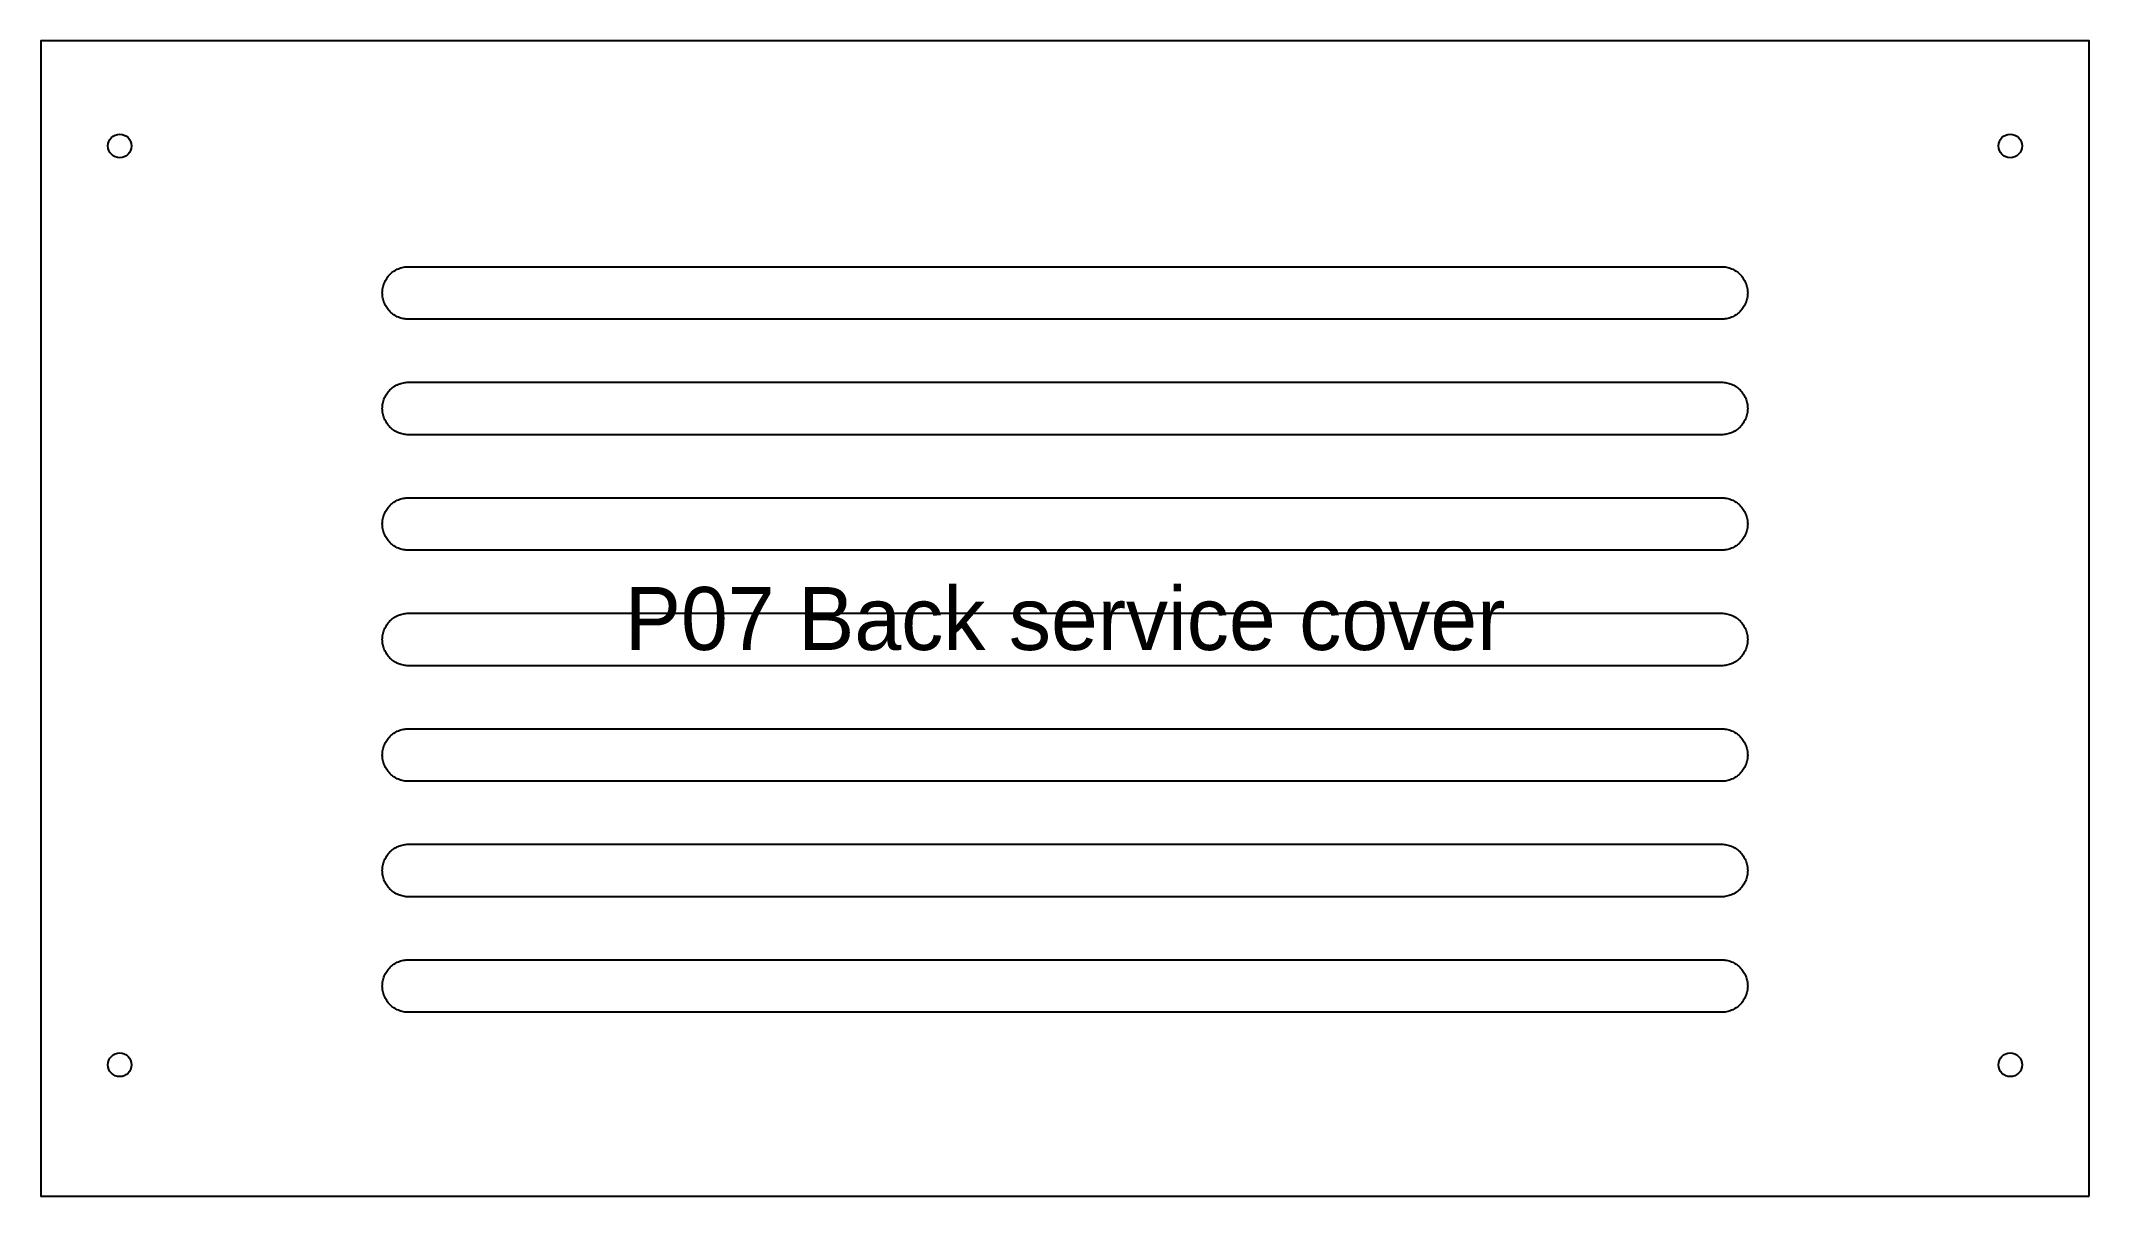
# Model space of a CAD drawing. Header units: millimetres. Extents: x 0 to 390, y 0 to 220.
import ezdxf
from ezdxf.enums import TextEntityAlignment as Align

# ---------------------------------------------------------------- set-up
doc = ezdxf.new("R2010")
doc.units = ezdxf.units.MM
for name, color, linetype in [('CUT_INSIDE', 5, 'Continuous'), ('CUT_OUTSIDE', 1, 'Continuous'), ('DRILL', 3, 'Continuous'), ('NOTES', 7, 'Continuous')]:
    doc.layers.add(name, color=color, linetype=linetype)

msp = doc.modelspace()

# ---------------------------------------------------------------- linework, layer by layer
at = {"layer": 'CUT_INSIDE'}
for points in [[(70, 167), (69.75, 167.01), (69.51, 167.02), (69.27, 167.05), (69.02, 167.1), (68.79, 167.15), (68.55, 167.22), (68.32, 167.29), (68.09, 167.38), (67.86, 167.48), (67.64, 167.59), (67.43, 167.71), (67.22, 167.84), (67.02, 167.98), (66.83, 168.13), (66.64, 168.3), (66.46, 168.46), (66.3, 168.64), (66.13, 168.83), (65.98, 169.02), (65.84, 169.22), (65.71, 169.43), (65.59, 169.64), (65.48, 169.86), (65.38, 170.09), (65.29, 170.32), (65.22, 170.55), (65.15, 170.79), (65.1, 171.02), (65.05, 171.27), (65.02, 171.51), (65.01, 171.75), (65, 172), (65.01, 172.25), (65.02, 172.49), (65.05, 172.73), (65.1, 172.98), (65.15, 173.21), (65.22, 173.45), (65.29, 173.68), (65.38, 173.91), (65.48, 174.14), (65.59, 174.36), (65.71, 174.57), (65.84, 174.78), (65.98, 174.98), (66.13, 175.17), (66.3, 175.36), (66.46, 175.54), (66.64, 175.7), (66.83, 175.87), (67.02, 176.02), (67.22, 176.16), (67.43, 176.29), (67.64, 176.41), (67.86, 176.52), (68.09, 176.62), (68.32, 176.71), (68.55, 176.78), (68.79, 176.85), (69.02, 176.9), (69.27, 176.95), (69.51, 176.98), (69.75, 176.99), (70, 177), (320, 177), (320.25, 176.99), (320.49, 176.98), (320.73, 176.95), (320.98, 176.9), (321.21, 176.85), (321.45, 176.78), (321.68, 176.71), (321.91, 176.62), (322.14, 176.52), (322.36, 176.41), (322.57, 176.29), (322.78, 176.16), (322.98, 176.02), (323.17, 175.87), (323.36, 175.7), (323.54, 175.54), (323.7, 175.36), (323.87, 175.17), (324.02, 174.98), (324.16, 174.78), (324.29, 174.57), (324.41, 174.36), (324.52, 174.14), (324.62, 173.91), (324.71, 173.68), (324.78, 173.45), (324.85, 173.21), (324.9, 172.98), (324.95, 172.73), (324.98, 172.49), (324.99, 172.25), (325, 172), (324.99, 171.75), (324.98, 171.51), (324.95, 171.27), (324.9, 171.02), (324.85, 170.79), (324.78, 170.55), (324.71, 170.32), (324.62, 170.09), (324.52, 169.86), (324.41, 169.64), (324.29, 169.43), (324.16, 169.22), (324.02, 169.02), (323.87, 168.83), (323.7, 168.64), (323.54, 168.46), (323.36, 168.3), (323.17, 168.13), (322.98, 167.98), (322.78, 167.84), (322.57, 167.71), (322.36, 167.59), (322.14, 167.48), (321.91, 167.38), (321.68, 167.29), (321.45, 167.22), (321.21, 167.15), (320.98, 167.1), (320.73, 167.05), (320.49, 167.02), (320.25, 167.01), (320, 167), (70, 167)], [(70, 145), (69.75, 145.01), (69.51, 145.02), (69.27, 145.05), (69.02, 145.1), (68.79, 145.15), (68.55, 145.22), (68.32, 145.29), (68.09, 145.38), (67.86, 145.48), (67.64, 145.59), (67.43, 145.71), (67.22, 145.84), (67.02, 145.98), (66.83, 146.13), (66.64, 146.3), (66.46, 146.46), (66.3, 146.64), (66.13, 146.83), (65.98, 147.02), (65.84, 147.22), (65.71, 147.43), (65.59, 147.64), (65.48, 147.86), (65.38, 148.09), (65.29, 148.32), (65.22, 148.55), (65.15, 148.79), (65.1, 149.02), (65.05, 149.27), (65.02, 149.51), (65.01, 149.75), (65, 150), (65.01, 150.25), (65.02, 150.49), (65.05, 150.73), (65.1, 150.98), (65.15, 151.21), (65.22, 151.45), (65.29, 151.68), (65.38, 151.91), (65.48, 152.14), (65.59, 152.36), (65.71, 152.57), (65.84, 152.78), (65.98, 152.98), (66.13, 153.17), (66.3, 153.36), (66.46, 153.54), (66.64, 153.7), (66.83, 153.87), (67.02, 154.02), (67.22, 154.16), (67.43, 154.29), (67.64, 154.41), (67.86, 154.52), (68.09, 154.62), (68.32, 154.71), (68.55, 154.78), (68.79, 154.85), (69.02, 154.9), (69.27, 154.95), (69.51, 154.98), (69.75, 154.99), (70, 155), (320, 155), (320.25, 154.99), (320.49, 154.98), (320.73, 154.95), (320.98, 154.9), (321.21, 154.85), (321.45, 154.78), (321.68, 154.71), (321.91, 154.62), (322.14, 154.52), (322.36, 154.41), (322.57, 154.29), (322.78, 154.16), (322.98, 154.02), (323.17, 153.87), (323.36, 153.7), (323.54, 153.54), (323.7, 153.36), (323.87, 153.17), (324.02, 152.98), (324.16, 152.78), (324.29, 152.57), (324.41, 152.36), (324.52, 152.14), (324.62, 151.91), (324.71, 151.68), (324.78, 151.45), (324.85, 151.21), (324.9, 150.98), (324.95, 150.73), (324.98, 150.49), (324.99, 150.25), (325, 150), (324.99, 149.75), (324.98, 149.51), (324.95, 149.27), (324.9, 149.02), (324.85, 148.79), (324.78, 148.55), (324.71, 148.32), (324.62, 148.09), (324.52, 147.86), (324.41, 147.64), (324.29, 147.43), (324.16, 147.22), (324.02, 147.02), (323.87, 146.83), (323.7, 146.64), (323.54, 146.46), (323.36, 146.3), (323.17, 146.13), (322.98, 145.98), (322.78, 145.84), (322.57, 145.71), (322.36, 145.59), (322.14, 145.48), (321.91, 145.38), (321.68, 145.29), (321.45, 145.22), (321.21, 145.15), (320.98, 145.1), (320.73, 145.05), (320.49, 145.02), (320.25, 145.01), (320, 145), (70, 145)], [(70, 123), (69.75, 123.01), (69.51, 123.02), (69.27, 123.05), (69.02, 123.1), (68.79, 123.15), (68.55, 123.22), (68.32, 123.29), (68.09, 123.38), (67.86, 123.48), (67.64, 123.59), (67.43, 123.71), (67.22, 123.84), (67.02, 123.98), (66.83, 124.13), (66.64, 124.3), (66.46, 124.46), (66.3, 124.64), (66.13, 124.83), (65.98, 125.02), (65.84, 125.22), (65.71, 125.43), (65.59, 125.64), (65.48, 125.86), (65.38, 126.09), (65.29, 126.32), (65.22, 126.55), (65.15, 126.79), (65.1, 127.02), (65.05, 127.27), (65.02, 127.51), (65.01, 127.75), (65, 128), (65.01, 128.25), (65.02, 128.49), (65.05, 128.73), (65.1, 128.98), (65.15, 129.21), (65.22, 129.45), (65.29, 129.68), (65.38, 129.91), (65.48, 130.14), (65.59, 130.36), (65.71, 130.57), (65.84, 130.78), (65.98, 130.98), (66.13, 131.17), (66.3, 131.36), (66.46, 131.54), (66.64, 131.7), (66.83, 131.87), (67.02, 132.02), (67.22, 132.16), (67.43, 132.29), (67.64, 132.41), (67.86, 132.52), (68.09, 132.62), (68.32, 132.71), (68.55, 132.78), (68.79, 132.85), (69.02, 132.9), (69.27, 132.95), (69.51, 132.98), (69.75, 132.99), (70, 133), (320, 133), (320.25, 132.99), (320.49, 132.98), (320.73, 132.95), (320.98, 132.9), (321.21, 132.85), (321.45, 132.78), (321.68, 132.71), (321.91, 132.62), (322.14, 132.52), (322.36, 132.41), (322.57, 132.29), (322.78, 132.16), (322.98, 132.02), (323.17, 131.87), (323.36, 131.7), (323.54, 131.54), (323.7, 131.36), (323.87, 131.17), (324.02, 130.98), (324.16, 130.78), (324.29, 130.57), (324.41, 130.36), (324.52, 130.14), (324.62, 129.91), (324.71, 129.68), (324.78, 129.45), (324.85, 129.21), (324.9, 128.98), (324.95, 128.73), (324.98, 128.49), (324.99, 128.25), (325, 128), (324.99, 127.75), (324.98, 127.51), (324.95, 127.27), (324.9, 127.02), (324.85, 126.79), (324.78, 126.55), (324.71, 126.32), (324.62, 126.09), (324.52, 125.86), (324.41, 125.64), (324.29, 125.43), (324.16, 125.22), (324.02, 125.02), (323.87, 124.83), (323.7, 124.64), (323.54, 124.46), (323.36, 124.3), (323.17, 124.13), (322.98, 123.98), (322.78, 123.84), (322.57, 123.71), (322.36, 123.59), (322.14, 123.48), (321.91, 123.38), (321.68, 123.29), (321.45, 123.22), (321.21, 123.15), (320.98, 123.1), (320.73, 123.05), (320.49, 123.02), (320.25, 123.01), (320, 123), (70, 123)], [(70, 101), (69.75, 101.01), (69.51, 101.02), (69.27, 101.05), (69.02, 101.1), (68.79, 101.15), (68.55, 101.22), (68.32, 101.29), (68.09, 101.38), (67.86, 101.48), (67.64, 101.59), (67.43, 101.71), (67.22, 101.84), (67.02, 101.98), (66.83, 102.13), (66.64, 102.3), (66.46, 102.46), (66.3, 102.64), (66.13, 102.83), (65.98, 103.02), (65.84, 103.22), (65.71, 103.43), (65.59, 103.64), (65.48, 103.86), (65.38, 104.09), (65.29, 104.32), (65.22, 104.55), (65.15, 104.79), (65.1, 105.02), (65.05, 105.27), (65.02, 105.51), (65.01, 105.75), (65, 106), (65.01, 106.25), (65.02, 106.49), (65.05, 106.73), (65.1, 106.98), (65.15, 107.21), (65.22, 107.45), (65.29, 107.68), (65.38, 107.91), (65.48, 108.14), (65.59, 108.36), (65.71, 108.57), (65.84, 108.78), (65.98, 108.98), (66.13, 109.17), (66.3, 109.36), (66.46, 109.54), (66.64, 109.7), (66.83, 109.87), (67.02, 110.02), (67.22, 110.16), (67.43, 110.29), (67.64, 110.41), (67.86, 110.52), (68.09, 110.62), (68.32, 110.71), (68.55, 110.78), (68.79, 110.85), (69.02, 110.9), (69.27, 110.95), (69.51, 110.98), (69.75, 110.99), (70, 111), (320, 111), (320.25, 110.99), (320.49, 110.98), (320.73, 110.95), (320.98, 110.9), (321.21, 110.85), (321.45, 110.78), (321.68, 110.71), (321.91, 110.62), (322.14, 110.52), (322.36, 110.41), (322.57, 110.29), (322.78, 110.16), (322.98, 110.02), (323.17, 109.87), (323.36, 109.7), (323.54, 109.54), (323.7, 109.36), (323.87, 109.17), (324.02, 108.98), (324.16, 108.78), (324.29, 108.57), (324.41, 108.36), (324.52, 108.14), (324.62, 107.91), (324.71, 107.68), (324.78, 107.45), (324.85, 107.21), (324.9, 106.98), (324.95, 106.73), (324.98, 106.49), (324.99, 106.25), (325, 106), (324.99, 105.75), (324.98, 105.51), (324.95, 105.27), (324.9, 105.02), (324.85, 104.79), (324.78, 104.55), (324.71, 104.32), (324.62, 104.09), (324.52, 103.86), (324.41, 103.64), (324.29, 103.43), (324.16, 103.22), (324.02, 103.02), (323.87, 102.83), (323.7, 102.64), (323.54, 102.46), (323.36, 102.3), (323.17, 102.13), (322.98, 101.98), (322.78, 101.84), (322.57, 101.71), (322.36, 101.59), (322.14, 101.48), (321.91, 101.38), (321.68, 101.29), (321.45, 101.22), (321.21, 101.15), (320.98, 101.1), (320.73, 101.05), (320.49, 101.02), (320.25, 101.01), (320, 101), (70, 101)], [(70, 79), (69.75, 79.01), (69.51, 79.02), (69.27, 79.05), (69.02, 79.1), (68.79, 79.15), (68.55, 79.22), (68.32, 79.29), (68.09, 79.38), (67.86, 79.48), (67.64, 79.59), (67.43, 79.71), (67.22, 79.84), (67.02, 79.98), (66.83, 80.13), (66.64, 80.3), (66.46, 80.46), (66.3, 80.64), (66.13, 80.83), (65.98, 81.02), (65.84, 81.22), (65.71, 81.43), (65.59, 81.64), (65.48, 81.86), (65.38, 82.09), (65.29, 82.32), (65.22, 82.55), (65.15, 82.79), (65.1, 83.02), (65.05, 83.27), (65.02, 83.51), (65.01, 83.75), (65, 84), (65.01, 84.25), (65.02, 84.49), (65.05, 84.73), (65.1, 84.98), (65.15, 85.21), (65.22, 85.45), (65.29, 85.68), (65.38, 85.91), (65.48, 86.14), (65.59, 86.36), (65.71, 86.57), (65.84, 86.78), (65.98, 86.98), (66.13, 87.17), (66.3, 87.36), (66.46, 87.54), (66.64, 87.7), (66.83, 87.87), (67.02, 88.02), (67.22, 88.16), (67.43, 88.29), (67.64, 88.41), (67.86, 88.52), (68.09, 88.62), (68.32, 88.71), (68.55, 88.78), (68.79, 88.85), (69.02, 88.9), (69.27, 88.95), (69.51, 88.98), (69.75, 88.99), (70, 89), (320, 89), (320.25, 88.99), (320.49, 88.98), (320.73, 88.95), (320.98, 88.9), (321.21, 88.85), (321.45, 88.78), (321.68, 88.71), (321.91, 88.62), (322.14, 88.52), (322.36, 88.41), (322.57, 88.29), (322.78, 88.16), (322.98, 88.02), (323.17, 87.87), (323.36, 87.7), (323.54, 87.54), (323.7, 87.36), (323.87, 87.17), (324.02, 86.98), (324.16, 86.78), (324.29, 86.57), (324.41, 86.36), (324.52, 86.14), (324.62, 85.91), (324.71, 85.68), (324.78, 85.45), (324.85, 85.21), (324.9, 84.98), (324.95, 84.73), (324.98, 84.49), (324.99, 84.25), (325, 84), (324.99, 83.75), (324.98, 83.51), (324.95, 83.27), (324.9, 83.02), (324.85, 82.79), (324.78, 82.55), (324.71, 82.32), (324.62, 82.09), (324.52, 81.86), (324.41, 81.64), (324.29, 81.43), (324.16, 81.22), (324.02, 81.02), (323.87, 80.83), (323.7, 80.64), (323.54, 80.46), (323.36, 80.3), (323.17, 80.13), (322.98, 79.98), (322.78, 79.84), (322.57, 79.71), (322.36, 79.59), (322.14, 79.48), (321.91, 79.38), (321.68, 79.29), (321.45, 79.22), (321.21, 79.15), (320.98, 79.1), (320.73, 79.05), (320.49, 79.02), (320.25, 79.01), (320, 79), (70, 79)], [(70, 57), (69.75, 57.01), (69.51, 57.02), (69.27, 57.05), (69.02, 57.1), (68.79, 57.15), (68.55, 57.22), (68.32, 57.29), (68.09, 57.38), (67.86, 57.48), (67.64, 57.59), (67.43, 57.71), (67.22, 57.84), (67.02, 57.98), (66.83, 58.13), (66.64, 58.3), (66.46, 58.46), (66.3, 58.64), (66.13, 58.83), (65.98, 59.02), (65.84, 59.22), (65.71, 59.43), (65.59, 59.64), (65.48, 59.86), (65.38, 60.09), (65.29, 60.32), (65.22, 60.55), (65.15, 60.79), (65.1, 61.02), (65.05, 61.27), (65.02, 61.51), (65.01, 61.75), (65, 62), (65.01, 62.25), (65.02, 62.49), (65.05, 62.73), (65.1, 62.98), (65.15, 63.21), (65.22, 63.45), (65.29, 63.68), (65.38, 63.91), (65.48, 64.14), (65.59, 64.36), (65.71, 64.57), (65.84, 64.78), (65.98, 64.98), (66.13, 65.17), (66.3, 65.36), (66.46, 65.54), (66.64, 65.7), (66.83, 65.87), (67.02, 66.02), (67.22, 66.16), (67.43, 66.29), (67.64, 66.41), (67.86, 66.52), (68.09, 66.62), (68.32, 66.71), (68.55, 66.78), (68.79, 66.85), (69.02, 66.9), (69.27, 66.95), (69.51, 66.98), (69.75, 66.99), (70, 67), (320, 67), (320.25, 66.99), (320.49, 66.98), (320.73, 66.95), (320.98, 66.9), (321.21, 66.85), (321.45, 66.78), (321.68, 66.71), (321.91, 66.62), (322.14, 66.52), (322.36, 66.41), (322.57, 66.29), (322.78, 66.16), (322.98, 66.02), (323.17, 65.87), (323.36, 65.7), (323.54, 65.54), (323.7, 65.36), (323.87, 65.17), (324.02, 64.98), (324.16, 64.78), (324.29, 64.57), (324.41, 64.36), (324.52, 64.14), (324.62, 63.91), (324.71, 63.68), (324.78, 63.45), (324.85, 63.21), (324.9, 62.98), (324.95, 62.73), (324.98, 62.49), (324.99, 62.25), (325, 62), (324.99, 61.75), (324.98, 61.51), (324.95, 61.27), (324.9, 61.02), (324.85, 60.79), (324.78, 60.55), (324.71, 60.32), (324.62, 60.09), (324.52, 59.86), (324.41, 59.64), (324.29, 59.43), (324.16, 59.22), (324.02, 59.02), (323.87, 58.83), (323.7, 58.64), (323.54, 58.46), (323.36, 58.3), (323.17, 58.13), (322.98, 57.98), (322.78, 57.84), (322.57, 57.71), (322.36, 57.59), (322.14, 57.48), (321.91, 57.38), (321.68, 57.29), (321.45, 57.22), (321.21, 57.15), (320.98, 57.1), (320.73, 57.05), (320.49, 57.02), (320.25, 57.01), (320, 57), (70, 57)], [(70, 35), (69.75, 35.01), (69.51, 35.02), (69.27, 35.05), (69.02, 35.1), (68.79, 35.15), (68.55, 35.22), (68.32, 35.29), (68.09, 35.38), (67.86, 35.48), (67.64, 35.59), (67.43, 35.71), (67.22, 35.84), (67.02, 35.98), (66.83, 36.13), (66.64, 36.3), (66.46, 36.46), (66.3, 36.64), (66.13, 36.83), (65.98, 37.02), (65.84, 37.22), (65.71, 37.43), (65.59, 37.64), (65.48, 37.86), (65.38, 38.09), (65.29, 38.32), (65.22, 38.55), (65.15, 38.79), (65.1, 39.02), (65.05, 39.27), (65.02, 39.51), (65.01, 39.75), (65, 40), (65.01, 40.25), (65.02, 40.49), (65.05, 40.73), (65.1, 40.98), (65.15, 41.21), (65.22, 41.45), (65.29, 41.68), (65.38, 41.91), (65.48, 42.14), (65.59, 42.36), (65.71, 42.57), (65.84, 42.78), (65.98, 42.98), (66.13, 43.17), (66.3, 43.36), (66.46, 43.54), (66.64, 43.7), (66.83, 43.87), (67.02, 44.02), (67.22, 44.16), (67.43, 44.29), (67.64, 44.41), (67.86, 44.52), (68.09, 44.62), (68.32, 44.71), (68.55, 44.78), (68.79, 44.85), (69.02, 44.9), (69.27, 44.95), (69.51, 44.98), (69.75, 44.99), (70, 45), (320, 45), (320.25, 44.99), (320.49, 44.98), (320.73, 44.95), (320.98, 44.9), (321.21, 44.85), (321.45, 44.78), (321.68, 44.71), (321.91, 44.62), (322.14, 44.52), (322.36, 44.41), (322.57, 44.29), (322.78, 44.16), (322.98, 44.02), (323.17, 43.87), (323.36, 43.7), (323.54, 43.54), (323.7, 43.36), (323.87, 43.17), (324.02, 42.98), (324.16, 42.78), (324.29, 42.57), (324.41, 42.36), (324.52, 42.14), (324.62, 41.91), (324.71, 41.68), (324.78, 41.45), (324.85, 41.21), (324.9, 40.98), (324.95, 40.73), (324.98, 40.49), (324.99, 40.25), (325, 40), (324.99, 39.75), (324.98, 39.51), (324.95, 39.27), (324.9, 39.02), (324.85, 38.79), (324.78, 38.55), (324.71, 38.32), (324.62, 38.09), (324.52, 37.86), (324.41, 37.64), (324.29, 37.43), (324.16, 37.22), (324.02, 37.02), (323.87, 36.83), (323.7, 36.64), (323.54, 36.46), (323.36, 36.3), (323.17, 36.13), (322.98, 35.98), (322.78, 35.84), (322.57, 35.71), (322.36, 35.59), (322.14, 35.48), (321.91, 35.38), (321.68, 35.29), (321.45, 35.22), (321.21, 35.15), (320.98, 35.1), (320.73, 35.05), (320.49, 35.02), (320.25, 35.01), (320, 35), (70, 35)]]:
    msp.add_lwpolyline(points, close=True, dxfattribs=at)
at = {"layer": 'CUT_OUTSIDE'}
msp.add_lwpolyline([(390, 0), (390, 220), (0, 220), (0, 0), (390, 0)], close=True, dxfattribs=at)
at = {"layer": 'DRILL'}
for centre in [(15, 200), (375, 200), (15, 25), (375, 25)]:
    msp.add_circle(centre, 2.25, dxfattribs=at)

# ---------------------------------------------------------------- texts
at = {"layer": 'NOTES'}
msp.add_text('P07 Back service cover', height=12, dxfattribs=at).set_placement((195, 110), align=Align.MIDDLE_CENTER)

doc.saveas('drawing.dxf')
